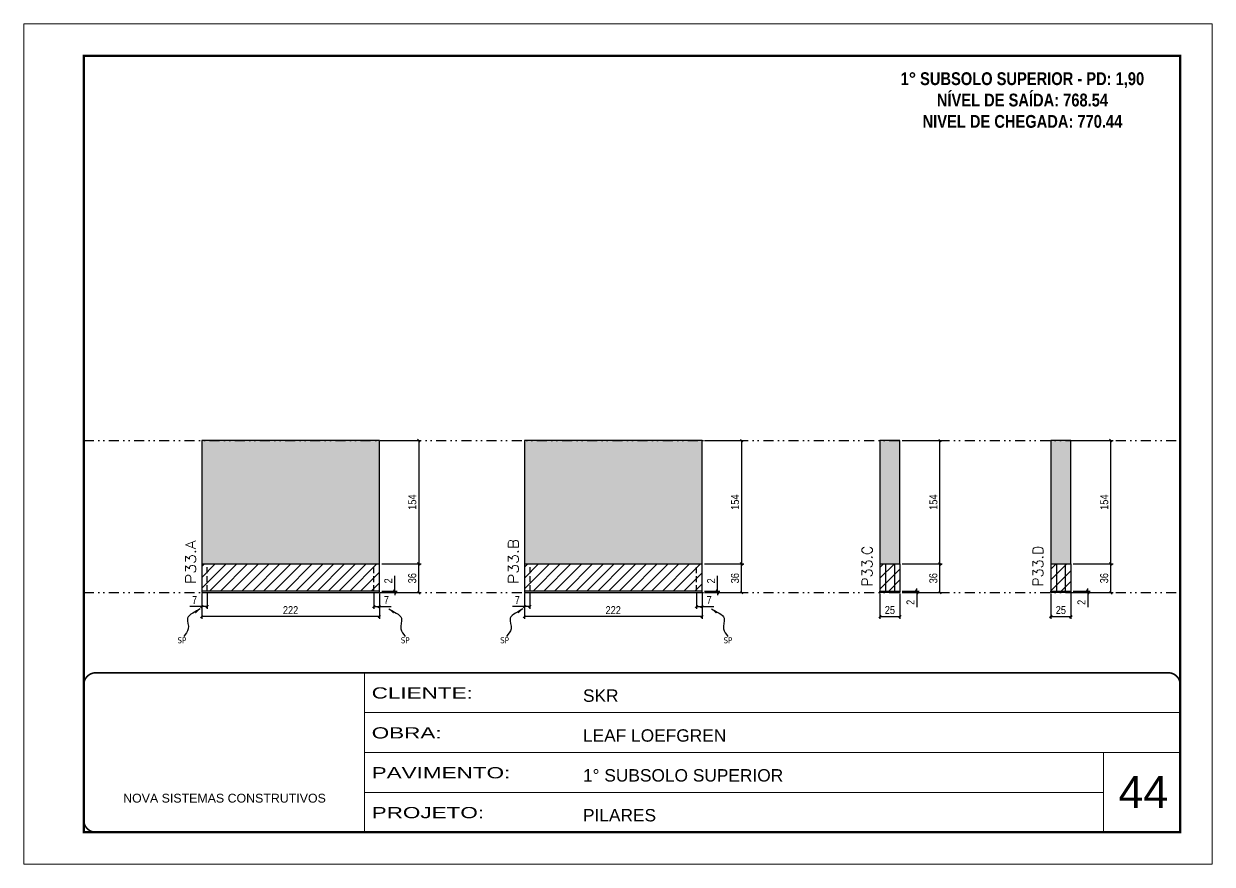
# Model space of a CAD drawing. Extents: x 14400 to 27878, y -21631 to 6985.
# Drawn here: x 19168 to 20653, y -5551 to -4501 of the extents above; entities that cross this region are included whole.
import ezdxf

# ---------------------------------------------------------------- set-up
doc = ezdxf.new("R2010")
doc.units = 0
for name, pattern in [('CONTINUO', [0]), ('DASHED', [0.75, 0.5, -0.25]), ('DIVIDE2', [0.625, 0.25, -0.125, 0, -0.125, 0, -0.125]), ('HIDDEN', [0.375, 0.25, -0.125])]:
    doc.linetypes.add(name, pattern=pattern)
for name, color, linetype, lineweight in [('CARIMBO', 255, 'Continuous', 9), ('Folhas', 255, 'Continuous', 9), ('Hachura', 251, 'Continuous', 9), ('SARRAFO DE PRESSAO', 251, 'DASHED', 9), ('Texto Seção', 7, 'Continuous', 15)]:
    doc.layers.add(name, color=color, linetype=linetype, lineweight=lineweight)
for name, color, linetype in [('COTA', 241, 'Continuous'), ('NOMENCLATURA', 7, 'Continuous'), ('Nível', 160, 'Continuous'), ('Painéis', 200, 'Continuous'), ('SARR_2.2x7', 40, 'Continuous'), ('Sarrafo de Pressão', 42, 'HIDDEN'), ('texto', 7, 'Continuous')]:
    doc.layers.add(name, color=color, linetype=linetype)
doc.styles.add('ARIAL', font='arial.ttf')
doc.styles.add('COTA TECNICA', font='techl___.ttf', dxfattribs={"height": 10})
doc.styles.add('COTA TECNICA-50', font='techl___.ttf', dxfattribs={"height": 10})
doc.styles.add('REGUA-120', font='ROMANS.shx', dxfattribs={"height": 15})
doc.styles.add('ROMANC', font='techb___.ttf', dxfattribs={"height": 2.5})
doc.styles.get("Standard").update_dxf_attribs({"font": 'arial.ttf'})
doc.styles.add('Tecnologia', font='')
doc.styles.get('Tecnologia').set_extended_font_data('Forgotten Futurist')
doc.dimstyles.new('COTA PAINEL-50', dxfattribs={"dimtxt": 10, "dimasz": 3, "dimexe": 3, "dimexo": 3, "dimgap": 3, "dimtad": 1, "dimdec": 1, "dimzin": 12, "dimdsep": 46, "dimtxsty": 'COTA TECNICA-50', "dimblk1": 'OBLIQUE', "dimblk2": 'OBLIQUE', "dimsah": 1, "dimcen": 0.9, "dimclrd": 4, "dimclre": 4, "dimclrt": 240, "dimadec": 1, "dimazin": 3, "dimtfac": 1, "dimtdec": 1, "dimtmove": 0, "dimatfit": 3, "dimfxl": 1, "dimtolj": 1, "dimtzin": 12, "dimarcsym": 0})
doc.dimstyles.new('PAINEL', dxfattribs={"dimtxt": 10, "dimasz": 3, "dimexe": 3, "dimexo": 3, "dimgap": 3, "dimtad": 1, "dimdec": 1, "dimzin": 12, "dimdsep": 46, "dimtxsty": 'COTA TECNICA', "dimblk1": 'OBLIQUE', "dimblk2": 'OBLIQUE', "dimsah": 1, "dimcen": 0.9, "dimclrd": 4, "dimclre": 4, "dimclrt": 240, "dimadec": 1, "dimazin": 3, "dimtfac": 1, "dimtdec": 1, "dimtmove": 0, "dimatfit": 3, "dimfxl": 1, "dimtolj": 1, "dimtzin": 12, "dimarcsym": 0})
doc.dimstyles.get("Standard").update_dxf_attribs({"dimtxt": 0.18, "dimasz": 0.18, "dimexe": 0.18, "dimexo": 0.0625, "dimgap": 0.09, "dimtad": 0, "dimtih": 1, "dimtoh": 1, "dimdec": 4, "dimzin": 0, "dimdsep": 46, "dimtxsty": 'Standard', "dimcen": 0.09, "dimadec": 0, "dimazin": 0, "dimtfac": 1, "dimtdec": 4, "dimtofl": 0, "dimtmove": 0, "dimatfit": 3, "dimfxl": 1, "dimtolj": 1, "dimtzin": 0, "dimarcsym": 0})

# ---------------------------------------------------------------- blocks, each defined once
blk = doc.blocks.new('9999999999')
at = {"color": 30, "linetype": 'CONTINUO'}
for p, q in [((98564.6, 34230.2), (98564.6, 34429.4)), ((98564.6, 34379.6), (99584, 34379.6)), ((98564.6, 34329.8), (99488, 34329.8)), ((99584, 34329.8), (99488, 34329.8)), ((99488, 34329.8), (99488, 34230.2)), ((98564.6, 34280), (99488, 34280))]:
    blk.add_line(p, q, dxfattribs=at)
at = {"color": 30, "linetype": 'CONTINUO', "const_width": 2}
blk.add_lwpolyline([(99584, 34230.2), (99584, 34414.4, 0.414214), (99569, 34429.4), (98229, 34429.4, 0.414214), (98214, 34414.4), (98214, 34245.2, 0.414214), (98229, 34230.2), (99584, 34230.2)], format="xyb", dxfattribs=at)
at = {"layer": 'Folhas'}
blk.add_lwpolyline([(98139, 34190.2), (99624, 34190.2), (99624, 35240.2), (98139, 35240.2)], close=True, dxfattribs=at)
at = {"layer": 'Folhas', "color": 30, "const_width": 3}
blk.add_lwpolyline([(98214, 34230.2), (99584, 34230.2), (99584, 35200.2), (98214, 35200.2)], close=True, dxfattribs=at)
at = {"color": 7, "linetype": 'Continuous', "ltscale": 5, "style": 'ARIAL'}
for s, height, p in [('SKR', 15.48, (98837.7, 34393.1)), ('LEAF LOEFGREN', 15.483, (98837.7, 34343.3)), ('1° SUBSOLO SUPERIOR', 15.483, (98837.7, 34293.5)), ('NOVA SISTEMAS CONSTRUTIVOS', 11.059, (98263.2, 34267.2)), ('PILARES', 15.48, (98837.7, 34243.7))]:
    blk.add_text(s, height=height, dxfattribs=at).set_placement(p)
at = {"layer": 'Folhas', "color": 7, "style": 'Tecnologia', "width": 1.5}
for s, p in [('CLIENTE:', (98573.7, 34397.2)), ('OBRA:', (98573.7, 34347.3)), ('PAVIMENTO:', (98573.7, 34297.5)), ('PROJETO:', (98573.7, 34247.7))]:
    blk.add_text(s, height=14, dxfattribs=at).set_placement(p)
blk = doc.blocks.new('_Oblique')
at = {"color": 0, "linetype": 'ByBlock', "lineweight": -2}
blk.add_line((-0.5, -0.5), (0.5, 0.5), dxfattribs=at)
blk = doc.blocks.new('*D2482')
at = {"layer": 'COTA', "color": 4, "lineweight": -2, "transparency": 16777216}
for p, q in [((19390.8, -5212.7), (19390.8, -5244.6)), ((19612.8, -5212.7), (19612.8, -5244.6)), ((19612.8, -5241.6), (19390.8, -5241.6))]:
    blk.add_line(p, q, dxfattribs=at)
at = {"layer": 'Defpoints', "color": 0, "transparency": 16777216}
for p in [(19390.8, -5209.7), (19612.8, -5209.7), (19390.8, -5241.6)]:
    blk.add_point(p, dxfattribs=at)
at = {"layer": 'COTA', "color": 4, "lineweight": -2, "transparency": 16777216, "xscale": 3, "yscale": 3, "zscale": 3, "rotation": 180}
blk.add_blockref('_Oblique', (19390.8, -5241.6), dxfattribs=at)
at = {"layer": 'COTA', "color": 4, "lineweight": -2, "transparency": 16777216, "xscale": 3, "yscale": 3, "zscale": 3}
blk.add_blockref('_Oblique', (19612.8, -5241.6), dxfattribs=at)
at = {"layer": 'COTA', "color": 240, "transparency": 16777216, "insert": (19501.8, -5233.6), "char_height": 10, "attachment_point": 5, "style": 'COTA TECNICA'}
blk.add_mtext('\\A1;222', dxfattribs=at)
blk = doc.blocks.new('*D2483')
at = {"layer": 'COTA', "color": 4, "lineweight": -2, "transparency": 16777216}
for p, q in [((19605.8, -5212.7), (19605.8, -5232)), ((19612.8, -5214.7), (19612.8, -5232)), ((19605.8, -5229), (19612.8, -5229)), ((19612.8, -5229), (19627.5, -5229))]:
    blk.add_line(p, q, dxfattribs=at)
at = {"layer": 'Defpoints', "color": 0, "transparency": 16777216}
for p in [(19605.8, -5209.7), (19612.8, -5211.7), (19612.8, -5229)]:
    blk.add_point(p, dxfattribs=at)
at = {"layer": 'COTA', "color": 4, "lineweight": -2, "transparency": 16777216, "xscale": 3, "yscale": 3, "zscale": 3, "rotation": 180}
blk.add_blockref('_Oblique', (19605.8, -5229), dxfattribs=at)
at = {"layer": 'COTA', "color": 4, "lineweight": -2, "transparency": 16777216, "xscale": 3, "yscale": 3, "zscale": 3}
blk.add_blockref('_Oblique', (19612.8, -5229), dxfattribs=at)
at = {"layer": 'COTA', "color": 240, "transparency": 16777216, "insert": (19621.6, -5220.9), "char_height": 10, "attachment_point": 5, "style": 'COTA TECNICA-50'}
blk.add_mtext('\\A1;7', dxfattribs=at)
blk = doc.blocks.new('*D2484')
at = {"layer": 'COTA', "color": 4, "lineweight": -2, "transparency": 16777216}
for p, q in [((19390.8, -5214.7), (19390.8, -5232)), ((19397.8, -5212.7), (19397.8, -5232)), ((19390.8, -5229), (19376, -5229)), ((19397.8, -5229), (19390.8, -5229))]:
    blk.add_line(p, q, dxfattribs=at)
at = {"layer": 'Defpoints', "color": 0, "transparency": 16777216}
for p in [(19390.8, -5211.7), (19397.8, -5209.7), (19390.8, -5229)]:
    blk.add_point(p, dxfattribs=at)
at = {"layer": 'COTA', "color": 4, "lineweight": -2, "transparency": 16777216, "xscale": 3, "yscale": 3, "zscale": 3, "rotation": 180}
blk.add_blockref('_Oblique', (19390.8, -5229), dxfattribs=at)
at = {"layer": 'COTA', "color": 4, "lineweight": -2, "transparency": 16777216, "xscale": 3, "yscale": 3, "zscale": 3}
blk.add_blockref('_Oblique', (19397.8, -5229), dxfattribs=at)
at = {"layer": 'COTA', "color": 240, "transparency": 16777216, "insert": (19381.9, -5220.9), "char_height": 10, "attachment_point": 5, "style": 'COTA TECNICA-50'}
blk.add_mtext('\\A1;7', dxfattribs=at)
blk = doc.blocks.new('*D2485')
at = {"layer": 'COTA', "color": 4, "lineweight": -2, "transparency": 16777216}
for p, q in [((19632, -5209.7), (19632, -5190.9)), ((19615.8, -5209.7), (19635, -5209.7)), ((19615.8, -5211.7), (19635, -5211.7)), ((19632, -5211.7), (19632, -5209.7)), ((19632, -5211.7), (19632, -5214.7))]:
    blk.add_line(p, q, dxfattribs=at)
at = {"layer": 'Defpoints', "color": 0, "transparency": 16777216}
for p in [(19612.8, -5209.7), (19612.8, -5211.7), (19632, -5211.7)]:
    blk.add_point(p, dxfattribs=at)
at = {"layer": 'COTA', "color": 4, "lineweight": -2, "transparency": 16777216, "xscale": 3, "yscale": 3, "zscale": 3}
for p, rotation in [((19632, -5209.7), 270), ((19632, -5211.7), 90)]:
    blk.add_blockref('_Oblique', p, dxfattribs=dict(at, rotation=rotation))
at = {"layer": 'COTA', "color": 240, "transparency": 16777216, "insert": (19624, -5197), "char_height": 10, "attachment_point": 5, "rotation": 90, "style": 'COTA TECNICA-50'}
blk.add_mtext('\\A1;2', dxfattribs=at)
blk = doc.blocks.new('*D2511')
at = {"layer": 'COTA', "color": 4, "linetype": 'ByBlock', "lineweight": -2, "transparency": 16777216}
for p, q in [((19615.8, -5175.7), (19665.1, -5175.7)), ((19662.1, -5211.7), (19662.1, -5175.7)), ((19615.8, -5211.7), (19665.1, -5211.7))]:
    blk.add_line(p, q, dxfattribs=at)
at = {"layer": 'Defpoints', "color": 0, "linetype": 'ByBlock', "transparency": 16777216}
for p in [(19612.8, -5175.7), (19662.1, -5175.7), (19612.8, -5211.7)]:
    blk.add_point(p, dxfattribs=at)
at = {"layer": 'COTA', "color": 4, "linetype": 'ByBlock', "lineweight": -2, "transparency": 16777216, "xscale": 3, "yscale": 3, "zscale": 3}
for p, rotation in [((19662.1, -5175.7), 90), ((19662.1, -5211.7), 270)]:
    blk.add_blockref('_Oblique', p, dxfattribs=dict(at, rotation=rotation))
at = {"layer": 'COTA', "color": 240, "linetype": 'ByBlock', "transparency": 16777216, "insert": (19653.9, -5193.7), "char_height": 10, "attachment_point": 5, "rotation": 90, "style": 'COTA TECNICA'}
blk.add_mtext('\\A1;36', dxfattribs=at)
blk = doc.blocks.new('*D2512')
at = {"layer": 'COTA', "color": 4, "linetype": 'ByBlock', "lineweight": -2, "transparency": 16777216}
for p, q in [((19615.8, -5175.7), (19665.1, -5175.7)), ((19662.1, -5211.7), (19662.1, -5175.7)), ((19615.8, -5211.7), (19665.1, -5211.7))]:
    blk.add_line(p, q, dxfattribs=at)
at = {"layer": 'Defpoints', "color": 0, "linetype": 'ByBlock', "transparency": 16777216}
for p in [(19612.8, -5175.7), (19662.1, -5175.7), (19612.8, -5211.7)]:
    blk.add_point(p, dxfattribs=at)
at = {"layer": 'COTA', "color": 4, "linetype": 'ByBlock', "lineweight": -2, "transparency": 16777216, "xscale": 3, "yscale": 3, "zscale": 3}
for p, rotation in [((19662.1, -5175.7), 90), ((19662.1, -5211.7), 270)]:
    blk.add_blockref('_Oblique', p, dxfattribs=dict(at, rotation=rotation))
at = {"layer": 'COTA', "color": 240, "linetype": 'ByBlock', "transparency": 16777216, "insert": (19653.9, -5193.7), "char_height": 10, "attachment_point": 5, "rotation": 90, "style": 'COTA TECNICA'}
blk.add_mtext('\\A1;36', dxfattribs=at)
blk = doc.blocks.new('*D2487')
at = {"layer": 'COTA', "color": 4, "lineweight": -2, "transparency": 16777216}
for p, q in [((20238.2, -5212.7), (20238.2, -5244.6)), ((20263.2, -5212.7), (20263.2, -5244.6)), ((20238.2, -5241.6), (20263.2, -5241.6))]:
    blk.add_line(p, q, dxfattribs=at)
at = {"layer": 'Defpoints', "color": 0, "transparency": 16777216}
for p in [(20238.2, -5209.7), (20263.2, -5209.7), (20263.2, -5241.6)]:
    blk.add_point(p, dxfattribs=at)
at = {"layer": 'COTA', "color": 4, "lineweight": -2, "transparency": 16777216, "xscale": 3, "yscale": 3, "zscale": 3, "rotation": 180}
blk.add_blockref('_Oblique', (20238.2, -5241.6), dxfattribs=at)
at = {"layer": 'COTA', "color": 4, "lineweight": -2, "transparency": 16777216, "xscale": 3, "yscale": 3, "zscale": 3}
blk.add_blockref('_Oblique', (20263.2, -5241.6), dxfattribs=at)
at = {"layer": 'COTA', "color": 240, "transparency": 16777216, "insert": (20250.7, -5233.5), "char_height": 10, "attachment_point": 5, "style": 'COTA TECNICA'}
blk.add_mtext('\\A1;25', dxfattribs=at)
blk = doc.blocks.new('*D2488')
at = {"layer": 'COTA', "color": 4, "lineweight": -2, "transparency": 16777216}
for p, q in [((20266.2, -5209.7), (20287.4, -5209.7)), ((20266.2, -5211.7), (20287.4, -5211.7)), ((20284.4, -5209.7), (20284.4, -5206.7)), ((20284.4, -5209.7), (20284.4, -5211.7)), ((20284.4, -5211.7), (20284.4, -5229.9))]:
    blk.add_line(p, q, dxfattribs=at)
at = {"layer": 'Defpoints', "color": 0, "transparency": 16777216}
for p in [(20263.2, -5209.7), (20263.2, -5211.7), (20284.4, -5209.7)]:
    blk.add_point(p, dxfattribs=at)
at = {"layer": 'COTA', "color": 4, "lineweight": -2, "transparency": 16777216, "xscale": 3, "yscale": 3, "zscale": 3}
for p, rotation in [((20284.4, -5209.7), 270), ((20284.4, -5211.7), 90)]:
    blk.add_blockref('_Oblique', p, dxfattribs=dict(at, rotation=rotation))
at = {"layer": 'COTA', "color": 240, "transparency": 16777216, "insert": (20276.4, -5223.8), "char_height": 10, "attachment_point": 5, "rotation": 90, "style": 'COTA TECNICA-50'}
blk.add_mtext('\\A1;2', dxfattribs=at)
blk = doc.blocks.new('*D2489')
at = {"layer": 'COTA', "color": 4, "lineweight": -2, "transparency": 16777216}
for p, q in [((20266.2, -5175.7), (20316.2, -5175.7)), ((20313.2, -5211.7), (20313.2, -5175.7)), ((20266.2, -5211.7), (20316.2, -5211.7))]:
    blk.add_line(p, q, dxfattribs=at)
at = {"layer": 'Defpoints', "color": 0, "transparency": 16777216}
for p in [(20263.2, -5175.7), (20313.2, -5175.7), (20263.2, -5211.7)]:
    blk.add_point(p, dxfattribs=at)
at = {"layer": 'COTA', "color": 4, "lineweight": -2, "transparency": 16777216, "xscale": 3, "yscale": 3, "zscale": 3}
for p, rotation in [((20313.2, -5175.7), 90), ((20313.2, -5211.7), 270)]:
    blk.add_blockref('_Oblique', p, dxfattribs=dict(at, rotation=rotation))
at = {"layer": 'COTA', "color": 240, "transparency": 16777216, "insert": (20305, -5193.7), "char_height": 10, "attachment_point": 5, "rotation": 90, "style": 'COTA TECNICA-50'}
blk.add_mtext('\\A1;36', dxfattribs=at)
blk = doc.blocks.new('*D4646')
at = {"layer": 'COTA', "color": 4, "lineweight": -2, "transparency": 16777216}
for p, q in [((19615.8, -5021.7), (19665.1, -5021.7)), ((19662.1, -5021.7), (19662.1, -5175.7)), ((19615.8, -5175.7), (19665.1, -5175.7))]:
    blk.add_line(p, q, dxfattribs=at)
at = {"layer": 'Defpoints', "color": 0, "transparency": 16777216}
for p in [(19612.8, -5021.7), (19612.8, -5175.7), (19662.1, -5175.7)]:
    blk.add_point(p, dxfattribs=at)
at = {"layer": 'COTA', "color": 4, "lineweight": -2, "transparency": 16777216, "xscale": 3, "yscale": 3, "zscale": 3}
for p, rotation in [((19662.1, -5021.7), 90), ((19662.1, -5175.7), 270)]:
    blk.add_blockref('_Oblique', p, dxfattribs=dict(at, rotation=rotation))
at = {"layer": 'COTA', "color": 240, "transparency": 16777216, "insert": (19654, -5098.7), "char_height": 10, "attachment_point": 5, "rotation": 90, "style": 'COTA TECNICA'}
blk.add_mtext('\\A1;154', dxfattribs=at)
blk = doc.blocks.new('*D4647')
at = {"layer": 'COTA', "color": 4, "lineweight": -2, "transparency": 16777216}
for p, q in [((19794, -5212.7), (19794, -5244.6)), ((20016, -5212.7), (20016, -5244.6)), ((20016, -5241.6), (19794, -5241.6))]:
    blk.add_line(p, q, dxfattribs=at)
at = {"layer": 'Defpoints', "color": 0, "transparency": 16777216}
for p in [(19794, -5209.7), (20016, -5209.7), (19794, -5241.6)]:
    blk.add_point(p, dxfattribs=at)
at = {"layer": 'COTA', "color": 4, "lineweight": -2, "transparency": 16777216, "xscale": 3, "yscale": 3, "zscale": 3, "rotation": 180}
blk.add_blockref('_Oblique', (19794, -5241.6), dxfattribs=at)
at = {"layer": 'COTA', "color": 4, "lineweight": -2, "transparency": 16777216, "xscale": 3, "yscale": 3, "zscale": 3}
blk.add_blockref('_Oblique', (20016, -5241.6), dxfattribs=at)
at = {"layer": 'COTA', "color": 240, "transparency": 16777216, "insert": (19905, -5233.6), "char_height": 10, "attachment_point": 5, "style": 'COTA TECNICA'}
blk.add_mtext('\\A1;222', dxfattribs=at)
blk = doc.blocks.new('*D4648')
at = {"layer": 'COTA', "color": 4, "lineweight": -2, "transparency": 16777216}
for p, q in [((20009, -5212.7), (20009, -5232)), ((20016, -5214.7), (20016, -5232)), ((20009, -5229), (20016, -5229)), ((20016, -5229), (20030.8, -5229))]:
    blk.add_line(p, q, dxfattribs=at)
at = {"layer": 'Defpoints', "color": 0, "transparency": 16777216}
for p in [(20009, -5209.7), (20016, -5211.7), (20016, -5229)]:
    blk.add_point(p, dxfattribs=at)
at = {"layer": 'COTA', "color": 4, "lineweight": -2, "transparency": 16777216, "xscale": 3, "yscale": 3, "zscale": 3, "rotation": 180}
blk.add_blockref('_Oblique', (20009, -5229), dxfattribs=at)
at = {"layer": 'COTA', "color": 4, "lineweight": -2, "transparency": 16777216, "xscale": 3, "yscale": 3, "zscale": 3}
blk.add_blockref('_Oblique', (20016, -5229), dxfattribs=at)
at = {"layer": 'COTA', "color": 240, "transparency": 16777216, "insert": (20024.9, -5220.9), "char_height": 10, "attachment_point": 5, "style": 'COTA TECNICA-50'}
blk.add_mtext('\\A1;7', dxfattribs=at)
blk = doc.blocks.new('*D4649')
at = {"layer": 'COTA', "color": 4, "lineweight": -2, "transparency": 16777216}
for p, q in [((19794, -5214.7), (19794, -5232)), ((19801, -5212.7), (19801, -5232)), ((19794, -5229), (19779.3, -5229)), ((19801, -5229), (19794, -5229))]:
    blk.add_line(p, q, dxfattribs=at)
at = {"layer": 'Defpoints', "color": 0, "transparency": 16777216}
for p in [(19794, -5211.7), (19801, -5209.7), (19794, -5229)]:
    blk.add_point(p, dxfattribs=at)
at = {"layer": 'COTA', "color": 4, "lineweight": -2, "transparency": 16777216, "xscale": 3, "yscale": 3, "zscale": 3, "rotation": 180}
blk.add_blockref('_Oblique', (19794, -5229), dxfattribs=at)
at = {"layer": 'COTA', "color": 4, "lineweight": -2, "transparency": 16777216, "xscale": 3, "yscale": 3, "zscale": 3}
blk.add_blockref('_Oblique', (19801, -5229), dxfattribs=at)
at = {"layer": 'COTA', "color": 240, "transparency": 16777216, "insert": (19785.2, -5220.9), "char_height": 10, "attachment_point": 5, "style": 'COTA TECNICA-50'}
blk.add_mtext('\\A1;7', dxfattribs=at)
blk = doc.blocks.new('*D4650')
at = {"layer": 'COTA', "color": 4, "lineweight": -2, "transparency": 16777216}
for p, q in [((20035.3, -5209.7), (20035.3, -5190.9)), ((20019, -5209.7), (20038.3, -5209.7)), ((20019, -5211.7), (20038.3, -5211.7)), ((20035.3, -5211.7), (20035.3, -5209.7)), ((20035.3, -5211.7), (20035.3, -5214.7))]:
    blk.add_line(p, q, dxfattribs=at)
at = {"layer": 'Defpoints', "color": 0, "transparency": 16777216}
for p in [(20016, -5209.7), (20016, -5211.7), (20035.3, -5211.7)]:
    blk.add_point(p, dxfattribs=at)
at = {"layer": 'COTA', "color": 4, "lineweight": -2, "transparency": 16777216, "xscale": 3, "yscale": 3, "zscale": 3}
for p, rotation in [((20035.3, -5209.7), 270), ((20035.3, -5211.7), 90)]:
    blk.add_blockref('_Oblique', p, dxfattribs=dict(at, rotation=rotation))
at = {"layer": 'COTA', "color": 240, "transparency": 16777216, "insert": (20027.3, -5197), "char_height": 10, "attachment_point": 5, "rotation": 90, "style": 'COTA TECNICA-50'}
blk.add_mtext('\\A1;2', dxfattribs=at)
blk = doc.blocks.new('*D4651')
at = {"layer": 'COTA', "color": 4, "linetype": 'ByBlock', "lineweight": -2, "transparency": 16777216}
for p, q in [((20019, -5175.7), (20068.4, -5175.7)), ((20065.4, -5211.7), (20065.4, -5175.7)), ((20019, -5211.7), (20068.4, -5211.7))]:
    blk.add_line(p, q, dxfattribs=at)
at = {"layer": 'Defpoints', "color": 0, "linetype": 'ByBlock', "transparency": 16777216}
for p in [(20016, -5175.7), (20065.4, -5175.7), (20016, -5211.7)]:
    blk.add_point(p, dxfattribs=at)
at = {"layer": 'COTA', "color": 4, "linetype": 'ByBlock', "lineweight": -2, "transparency": 16777216, "xscale": 3, "yscale": 3, "zscale": 3}
for p, rotation in [((20065.4, -5175.7), 90), ((20065.4, -5211.7), 270)]:
    blk.add_blockref('_Oblique', p, dxfattribs=dict(at, rotation=rotation))
at = {"layer": 'COTA', "color": 240, "linetype": 'ByBlock', "transparency": 16777216, "insert": (20057.2, -5193.7), "char_height": 10, "attachment_point": 5, "rotation": 90, "style": 'COTA TECNICA'}
blk.add_mtext('\\A1;36', dxfattribs=at)
blk = doc.blocks.new('*D4652')
at = {"layer": 'COTA', "color": 4, "linetype": 'ByBlock', "lineweight": -2, "transparency": 16777216}
for p, q in [((20019, -5175.7), (20068.4, -5175.7)), ((20065.4, -5211.7), (20065.4, -5175.7)), ((20019, -5211.7), (20068.4, -5211.7))]:
    blk.add_line(p, q, dxfattribs=at)
at = {"layer": 'Defpoints', "color": 0, "linetype": 'ByBlock', "transparency": 16777216}
for p in [(20016, -5175.7), (20065.4, -5175.7), (20016, -5211.7)]:
    blk.add_point(p, dxfattribs=at)
at = {"layer": 'COTA', "color": 4, "linetype": 'ByBlock', "lineweight": -2, "transparency": 16777216, "xscale": 3, "yscale": 3, "zscale": 3}
for p, rotation in [((20065.4, -5175.7), 90), ((20065.4, -5211.7), 270)]:
    blk.add_blockref('_Oblique', p, dxfattribs=dict(at, rotation=rotation))
at = {"layer": 'COTA', "color": 240, "linetype": 'ByBlock', "transparency": 16777216, "insert": (20057.2, -5193.7), "char_height": 10, "attachment_point": 5, "rotation": 90, "style": 'COTA TECNICA'}
blk.add_mtext('\\A1;36', dxfattribs=at)
blk = doc.blocks.new('*D4653')
at = {"layer": 'COTA', "color": 4, "lineweight": -2, "transparency": 16777216}
for p, q in [((20019, -5021.7), (20068.4, -5021.7)), ((20065.4, -5021.7), (20065.4, -5175.7)), ((20019, -5175.7), (20068.4, -5175.7))]:
    blk.add_line(p, q, dxfattribs=at)
at = {"layer": 'Defpoints', "color": 0, "transparency": 16777216}
for p in [(20016, -5021.7), (20016, -5175.7), (20065.4, -5175.7)]:
    blk.add_point(p, dxfattribs=at)
at = {"layer": 'COTA', "color": 4, "lineweight": -2, "transparency": 16777216, "xscale": 3, "yscale": 3, "zscale": 3}
for p, rotation in [((20065.4, -5021.7), 90), ((20065.4, -5175.7), 270)]:
    blk.add_blockref('_Oblique', p, dxfattribs=dict(at, rotation=rotation))
at = {"layer": 'COTA', "color": 240, "transparency": 16777216, "insert": (20057.3, -5098.7), "char_height": 10, "attachment_point": 5, "rotation": 90, "style": 'COTA TECNICA'}
blk.add_mtext('\\A1;154', dxfattribs=at)
blk = doc.blocks.new('*D4654')
at = {"layer": 'COTA', "color": 4, "lineweight": -2, "transparency": 16777216}
for p, q in [((20266.2, -5021.7), (20316.2, -5021.7)), ((20313.2, -5175.7), (20313.2, -5021.7)), ((20266.2, -5175.7), (20316.2, -5175.7))]:
    blk.add_line(p, q, dxfattribs=at)
at = {"layer": 'Defpoints', "color": 0, "transparency": 16777216}
for p in [(20263.2, -5021.7), (20313.2, -5021.7), (20263.2, -5175.7)]:
    blk.add_point(p, dxfattribs=at)
at = {"layer": 'COTA', "color": 4, "lineweight": -2, "transparency": 16777216, "xscale": 3, "yscale": 3, "zscale": 3}
for p, rotation in [((20313.2, -5021.7), 90), ((20313.2, -5175.7), 270)]:
    blk.add_blockref('_Oblique', p, dxfattribs=dict(at, rotation=rotation))
at = {"layer": 'COTA', "color": 240, "transparency": 16777216, "insert": (20305.1, -5098.7), "char_height": 10, "attachment_point": 5, "rotation": 90, "style": 'COTA TECNICA'}
blk.add_mtext('\\A1;154', dxfattribs=at)
blk = doc.blocks.new('*D4655')
at = {"layer": 'COTA', "color": 4, "lineweight": -2, "transparency": 16777216}
for p, q in [((20451.8, -5212.7), (20451.8, -5244.6)), ((20476.8, -5212.7), (20476.8, -5244.6)), ((20451.8, -5241.6), (20476.8, -5241.6))]:
    blk.add_line(p, q, dxfattribs=at)
at = {"layer": 'Defpoints', "color": 0, "transparency": 16777216}
for p in [(20451.8, -5209.7), (20476.8, -5209.7), (20476.8, -5241.6)]:
    blk.add_point(p, dxfattribs=at)
at = {"layer": 'COTA', "color": 4, "lineweight": -2, "transparency": 16777216, "xscale": 3, "yscale": 3, "zscale": 3, "rotation": 180}
blk.add_blockref('_Oblique', (20451.8, -5241.6), dxfattribs=at)
at = {"layer": 'COTA', "color": 4, "lineweight": -2, "transparency": 16777216, "xscale": 3, "yscale": 3, "zscale": 3}
blk.add_blockref('_Oblique', (20476.8, -5241.6), dxfattribs=at)
at = {"layer": 'COTA', "color": 240, "transparency": 16777216, "insert": (20464.3, -5233.5), "char_height": 10, "attachment_point": 5, "style": 'COTA TECNICA'}
blk.add_mtext('\\A1;25', dxfattribs=at)
blk = doc.blocks.new('*D4656')
at = {"layer": 'COTA', "color": 4, "lineweight": -2, "transparency": 16777216}
for p, q in [((20479.8, -5209.7), (20501, -5209.7)), ((20479.8, -5211.7), (20501, -5211.7)), ((20498, -5209.7), (20498, -5206.7)), ((20498, -5209.7), (20498, -5211.7)), ((20498, -5211.7), (20498, -5229.9))]:
    blk.add_line(p, q, dxfattribs=at)
at = {"layer": 'Defpoints', "color": 0, "transparency": 16777216}
for p in [(20476.8, -5209.7), (20476.8, -5211.7), (20498, -5209.7)]:
    blk.add_point(p, dxfattribs=at)
at = {"layer": 'COTA', "color": 4, "lineweight": -2, "transparency": 16777216, "xscale": 3, "yscale": 3, "zscale": 3}
for p, rotation in [((20498, -5209.7), 270), ((20498, -5211.7), 90)]:
    blk.add_blockref('_Oblique', p, dxfattribs=dict(at, rotation=rotation))
at = {"layer": 'COTA', "color": 240, "transparency": 16777216, "insert": (20490, -5223.8), "char_height": 10, "attachment_point": 5, "rotation": 90, "style": 'COTA TECNICA-50'}
blk.add_mtext('\\A1;2', dxfattribs=at)
blk = doc.blocks.new('*D4657')
at = {"layer": 'COTA', "color": 4, "lineweight": -2, "transparency": 16777216}
for p, q in [((20479.8, -5175.7), (20529.8, -5175.7)), ((20526.8, -5211.7), (20526.8, -5175.7)), ((20479.8, -5211.7), (20529.8, -5211.7))]:
    blk.add_line(p, q, dxfattribs=at)
at = {"layer": 'Defpoints', "color": 0, "transparency": 16777216}
for p in [(20476.8, -5175.7), (20526.8, -5175.7), (20476.8, -5211.7)]:
    blk.add_point(p, dxfattribs=at)
at = {"layer": 'COTA', "color": 4, "lineweight": -2, "transparency": 16777216, "xscale": 3, "yscale": 3, "zscale": 3}
for p, rotation in [((20526.8, -5175.7), 90), ((20526.8, -5211.7), 270)]:
    blk.add_blockref('_Oblique', p, dxfattribs=dict(at, rotation=rotation))
at = {"layer": 'COTA', "color": 240, "transparency": 16777216, "insert": (20518.5, -5193.7), "char_height": 10, "attachment_point": 5, "rotation": 90, "style": 'COTA TECNICA-50'}
blk.add_mtext('\\A1;36', dxfattribs=at)
blk = doc.blocks.new('*D4658')
at = {"layer": 'COTA', "color": 4, "lineweight": -2, "transparency": 16777216}
for p, q in [((20479.8, -5021.7), (20529.8, -5021.7)), ((20526.8, -5175.7), (20526.8, -5021.7)), ((20479.8, -5175.7), (20529.8, -5175.7))]:
    blk.add_line(p, q, dxfattribs=at)
at = {"layer": 'Defpoints', "color": 0, "transparency": 16777216}
for p in [(20476.8, -5021.7), (20526.8, -5021.7), (20476.8, -5175.7)]:
    blk.add_point(p, dxfattribs=at)
at = {"layer": 'COTA', "color": 4, "lineweight": -2, "transparency": 16777216, "xscale": 3, "yscale": 3, "zscale": 3}
for p, rotation in [((20526.8, -5021.7), 90), ((20526.8, -5175.7), 270)]:
    blk.add_blockref('_Oblique', p, dxfattribs=dict(at, rotation=rotation))
at = {"layer": 'COTA', "color": 240, "transparency": 16777216, "insert": (20518.6, -5098.7), "char_height": 10, "attachment_point": 5, "rotation": 90, "style": 'COTA TECNICA'}
blk.add_mtext('\\A1;154', dxfattribs=at)

msp = doc.modelspace()

# ---------------------------------------------------------------- hatches: boundary and pattern name
at = {"layer": 'COTA'}
h = msp.add_hatch(dxfattribs=at)
h.set_pattern_fill('AR-CONC', color=256, scale=0.03)
h.paths.add_polyline_path([(19612.78, -5021.74), (19390.78, -5021.74), (19390.78, -5175.74), (19612.78, -5175.74)])
h = msp.add_hatch(dxfattribs=at)
h.set_pattern_fill('AR-CONC', color=256, scale=0.03)
h.set_pattern_definition([(50, (403.243, 7e-12), (5.4655401, -0.4781726), [0.5715, -6.2865]), (355, (403.243, 7e-12), (-1.0573026, 5.7317054), [0.4572, -5.0292175]), (100.451445, (403.6983, -0.04), (4.4082374, 5.2535326), [0.4857003, -5.3427073]), (46.1842, (403.243, 1.524), (8.1323712, -1.2612698), [0.85725, -9.42975]), (96.635558, (403.9205, 1.419), (7.122124, 7.4227837), [0.7285507, -8.0140682]), (351.18415, (403.243, 1.524), (7.122124, 7.4227837), [0.685799, -7.543792]), (21, (404.005, 1.143), (4.5484317, -3.0679559), [0.5715, -6.2865]), (326, (404.005, 1.143), (1.8540609, 5.525639), [0.4572, -5.0292]), (71.451445, (404.384, 0.8873), (6.4024926, 2.457683), [0.4857003, -5.3426981]), (37.5, (403.2428, 7e-12), (0.0926581, 2.53665117), [0, -4.96824, 0, -5.1054, 0, -5.04825]), (7.5, (403.2428, 7e-12), (2.00458988, 3.00541724), [0, -2.91084, 0, -4.85394, 0, -1.92405]), (327.5, (401.5436, 7e-12), (4.06771786, -0.17186232), [0, -1.905, 0, -5.9436, 0, -7.8867]), (317.5, (400.7816, 7e-12), (4.44387544, 0.7627947), [0, -2.4765, 0, -3.94716, 0, -5.6007])])
h.paths.add_polyline_path([(20016.02, -5021.74), (19794.02, -5021.74), (19794.02, -5175.74), (20016.02, -5175.74)])
h = msp.add_hatch(dxfattribs=at)
h.set_pattern_fill('AR-CONC', color=256, scale=0.03)
h.paths.add_polyline_path([(20263.25, -5021.74), (20238.25, -5021.74), (20238.25, -5175.74), (20263.25, -5175.74)])
h = msp.add_hatch(dxfattribs=at)
h.set_pattern_fill('AR-CONC', color=256, scale=0.03)
h.set_pattern_definition([(50, (213.5154, 0), (5.4655401, -0.4781726), [0.5715, -6.2865]), (355, (213.5154, 0), (-1.0573026, 5.7317054), [0.4572, -5.0292175]), (100.451445, (213.971, -0.04), (4.4082374, 5.2535326), [0.4857003, -5.3427073]), (46.1842, (213.5154, 1.524), (8.1323712, -1.2612698), [0.85725, -9.42975]), (96.635558, (214.193, 1.419), (7.122124, 7.4227837), [0.7285507, -8.0140682]), (351.18415, (213.515, 1.524), (7.122124, 7.4227837), [0.685799, -7.543792]), (21, (214.2774, 1.143), (4.5484317, -3.0679559), [0.5715, -6.2865]), (326, (214.2774, 1.143), (1.8540609, 5.525639), [0.4572, -5.0292]), (71.451445, (214.6565, 0.8873), (6.4024926, 2.457683), [0.4857003, -5.3426981]), (37.5, (213.5154, 0), (0.0926581, 2.53665117), [0, -4.96824, 0, -5.1054, 0, -5.04825]), (7.5, (213.5154, 0), (2.00458988, 3.00541724), [0, -2.91084, 0, -4.85394, 0, -1.92405]), (327.5, (211.8162, 0), (4.06771786, -0.17186232), [0, -1.905, 0, -5.9436, 0, -7.8867]), (317.5, (211.054, 0), (4.44387544, 0.76279473), [0, -2.4765, 0, -3.94716, 0, -5.6007])])
h.paths.add_polyline_path([(20476.76, -5021.74), (20451.76, -5021.74), (20451.76, -5175.74), (20476.76, -5175.74)])
at = {"layer": 'Hachura', "linetype": 'ByBlock'}
h = msp.add_hatch(dxfattribs=at)
h.set_pattern_fill('ANSI31', color=256, scale=3)
h.paths.add_polyline_path([(19612.78, -5175.74), (19390.78, -5175.74), (19390.78, -5209.74), (19612.78, -5209.74)])
h.paths.add_polyline_path([(20016.02, -5175.74), (19794.02, -5175.74), (19794.02, -5209.74), (20016.02, -5209.74)])
h.paths.add_polyline_path([(20263.25, -5175.74), (20238.25, -5175.74), (20238.25, -5209.74), (20263.25, -5209.74)])
h.paths.add_polyline_path([(20476.76, -5175.74), (20451.76, -5175.74), (20451.76, -5209.74), (20476.76, -5209.74)])

# ---------------------------------------------------------------- linework, layer by layer
at = {"layer": 'COTA'}
for points in [[(19390.78, -5175.74), (19612.78, -5175.74), (19612.78, -5021.74), (19390.78, -5021.74)], [(19794.02, -5175.74), (20016.02, -5175.74), (20016.02, -5021.74), (19794.02, -5021.74)], [(20238.25, -5175.74), (20263.25, -5175.74), (20263.25, -5021.74), (20238.25, -5021.74)], [(20451.76, -5175.74), (20476.76, -5175.74), (20476.76, -5021.74), (20451.76, -5021.74)]]:
    msp.add_lwpolyline(points, close=True, dxfattribs=at)
at = {"layer": 'Nível', "color": 4, "linetype": 'DIVIDE2', "ltscale": 50}
for p, q in [((19243.47, -5021.74), (20613.47, -5021.74)), ((19243.47, -5211.74), (20613.47, -5211.74))]:
    msp.add_line(p, q, dxfattribs=at)
at = {"layer": 'Painéis'}
for p, q in [((19390.78, -5175.74), (19612.78, -5175.74)), ((19390.78, -5175.74), (19390.78, -5209.74)), ((19612.78, -5209.74), (19612.78, -5175.74)), ((19794.02, -5175.74), (19794.02, -5209.74)), ((19794.02, -5175.74), (20016.02, -5175.74)), ((20016.02, -5209.74), (20016.02, -5175.74)), ((20238.25, -5175.74), (20238.25, -5209.74)), ((20238.25, -5175.74), (20263.25, -5175.74)), ((20263.25, -5175.74), (20263.25, -5209.74)), ((20451.76, -5175.74), (20451.76, -5209.74)), ((20451.76, -5175.74), (20476.76, -5175.74)), ((20476.76, -5175.74), (20476.76, -5209.74)), ((20238.25, -5209.74), (20263.25, -5209.74)), ((20238.25, -5209.74), (20263.25, -5209.74)), ((20238.25, -5211.74), (20238.25, -5209.74)), ((20263.25, -5211.74), (20238.25, -5211.74)), ((20263.25, -5209.74), (20263.25, -5211.74)), ((20451.76, -5209.74), (20476.76, -5209.74)), ((20451.76, -5209.74), (20476.76, -5209.74)), ((20451.76, -5211.74), (20451.76, -5209.74)), ((20476.76, -5211.74), (20451.76, -5211.74)), ((20476.76, -5209.74), (20476.76, -5211.74))]:
    msp.add_line(p, q, dxfattribs=at)
for points in [[(19612.78, -5209.74), (19390.78, -5209.74), (19390.78, -5211.74), (19612.78, -5211.74)], [(20016.02, -5209.74), (19794.02, -5209.74), (19794.02, -5211.74), (20016.02, -5211.74)]]:
    msp.add_lwpolyline(points, close=True, dxfattribs=at)
at = {"layer": 'SARR_2.2x7'}
for p, q in [((20245.25, -5175.74), (20245.25, -5209.74)), ((20256.25, -5175.74), (20256.25, -5209.74)), ((20458.76, -5175.74), (20458.76, -5209.74)), ((20469.76, -5175.74), (20469.76, -5209.74))]:
    msp.add_line(p, q, dxfattribs=at)
at = {"layer": 'Sarrafo de Pressão', "ltscale": 30}
for p, q in [((19397.78, -5209.74), (19397.78, -5175.74)), ((19605.78, -5209.74), (19605.78, -5175.74)), ((19801.02, -5209.74), (19801.02, -5175.74)), ((20009.02, -5209.74), (20009.02, -5175.74))]:
    msp.add_line(p, q, dxfattribs=at)

# ---------------------------------------------------------------- block references
at = {"layer": 'SARRAFO DE PRESSAO', "color": 6, "linetype": 'ByBlock'}
msp.add_blockref('9999999999', (-78970.51, -39741.23), dxfattribs=at)

# ---------------------------------------------------------------- texts
at = {"layer": 'CARIMBO', "style": 'ARIAL'}
msp.add_text('44', height=40, dxfattribs=at).set_placement((20536.33, -5480.88))
at = {"layer": 'NOMENCLATURA', "color": 2, "insert": (20416.31, -4534.96), "char_height": 16, "attachment_point": 2, "style": 'ROMANC'}
msp.add_mtext_dynamic_manual_height_columns('\\P1° SUBSOLO SUPERIOR - PD: 1,90\\PNÍVEL DE SAÍDA: 768.54\\PNIVEL DE CHEGADA: 770.44', width=432.3511, gutter_width=1, heights=[0], dxfattribs=at)
at = {"layer": 'texto', "color": 0, "char_height": 7.5, "attachment_point": 5}
for insert in [(19366, -5271.23), (19645.03, -5271.23), (19769.24, -5271.23), (20048.27, -5271.23)]:
    msp.add_mtext('{\\fTahoma|b0|i0|c0|p34;\\C4;SP}', dxfattribs=dict(at, insert=insert))
at = {"layer": 'Texto Seção', "style": 'REGUA-120', "width": 1.1}
for s, p in [('P33.A', (19383.53, -5200.98)), ('P33.B', (19786.77, -5200.98))]:
    msp.add_text(s, height=13, rotation=90, dxfattribs=at).set_placement(p)
at = {"layer": 'Texto Seção', "char_height": 13, "width": 370.6998, "attachment_point": 7, "rotation": 90, "style": 'REGUA-120'}
for s, insert in [('P33.C', (20228.8, -5204.33)), ('P33.D', (20442.31, -5204.33))]:
    msp.add_mtext(s, dxfattribs=dict(at, insert=insert))

# ---------------------------------------------------------------- dimensions: what is measured, and where the dimension line sits
at = {"layer": 'COTA'}
for base, p1, p2, angle, dimstyle, picture, middle in [((19662.15, -5175.74), (19612.78, -5021.74), (19612.78, -5175.74), 90, 'PAINEL', '*D4646', (19654.04, -5098.74)), ((20065.39, -5175.74), (20016.02, -5021.74), (20016.02, -5175.74), 90, 'PAINEL', '*D4653', (20057.28, -5098.74)), ((20313.24, -5021.74), (20263.25, -5175.74), (20263.25, -5021.74), 90, 'PAINEL', '*D4654', (20305.13, -5098.74)), ((20526.75, -5021.74), (20476.76, -5175.74), (20476.76, -5021.74), 90, 'PAINEL', '*D4658', (20518.64, -5098.74)), ((20313.24, -5175.74), (20263.25, -5211.74), (20263.25, -5175.74), 90, 'COTA PAINEL-50', '*D2489', (20305.02, -5193.74)), ((20526.75, -5175.74), (20476.76, -5211.74), (20476.76, -5175.74), 90, 'COTA PAINEL-50', '*D4657', (20518.53, -5193.74)), ((19390.78, -5228.98), (19397.78, -5209.74), (19390.78, -5211.74), 180, 'COTA PAINEL-50', '*D2484', (19381.91, -5220.91)), ((19794.02, -5228.98), (19801.02, -5209.74), (19794.02, -5211.74), 180, 'COTA PAINEL-50', '*D4649', (19785.16, -5220.91))]:
    dim = msp.add_linear_dim(base=base, p1=p1, p2=p2, angle=angle, dimstyle=dimstyle, dxfattribs=at)
    dim.commit()
    dim.dimension.update_dxf_attribs({"geometry": picture, "text_midpoint": middle})
at = {"layer": 'COTA', "linetype": 'ByBlock'}
for p1, p2, picture, middle in [((19612.78, -5211.74), (19612.78, -5175.74), '*D2511', (19653.93, -5193.74)), ((19612.78, -5211.74), (19612.78, -5175.74), '*D2512', (19653.93, -5193.74)), ((20016.02, -5211.74), (20016.02, -5175.74), '*D4651', (20057.17, -5193.74)), ((20016.02, -5211.74), (20016.02, -5175.74), '*D4652', (20057.17, -5193.74))]:
    dim = msp.add_aligned_dim(p1=p1, p2=p2, distance=-49.37, dimstyle='PAINEL', dxfattribs=at)
    dim.commit()
    dim.dimension.update_dxf_attribs({"geometry": picture, "text_midpoint": middle})
at = {"layer": 'COTA'}
for base, p1, p2, picture, middle in [((19632.04, -5211.74), (19612.78, -5209.74), (19612.78, -5211.74), '*D2485', (19632.04, -5196.99)), ((20035.28, -5211.74), (20016.02, -5209.74), (20016.02, -5211.74), '*D4650', (20035.28, -5196.99)), ((20284.44, -5209.74), (20263.25, -5211.74), (20263.25, -5209.74), '*D2488', (20284.44, -5223.8)), ((20497.96, -5209.74), (20476.76, -5211.74), (20476.76, -5209.74), '*D4656', (20497.96, -5223.8))]:
    dim = msp.add_linear_dim(base=base, p1=p1, p2=p2, angle=90, dimstyle='COTA PAINEL-50', dxfattribs=at)
    dim.commit()
    dim.dimension.update_dxf_attribs({"geometry": picture, "text_midpoint": middle, "dimtype": 160})
for base, p1, p2, picture, middle in [((19390.78, -5241.63), (19612.78, -5209.74), (19390.78, -5209.74), '*D2482', (19501.78, -5233.63)), ((19794.02, -5241.63), (20016.02, -5209.74), (19794.02, -5209.74), '*D4647', (19905.02, -5233.63))]:
    dim = msp.add_linear_dim(base=base, p1=p1, p2=p2, angle=180, dimstyle='PAINEL', override={"dimarcsym": 2}, dxfattribs=at)
    dim.commit()
    dim.dimension.update_dxf_attribs({"geometry": picture, "text_midpoint": middle})
for base, p1, p2, picture, middle in [((19612.78, -5228.98), (19605.78, -5209.74), (19612.78, -5211.74), '*D2483', (19621.64, -5220.91)), ((20016.02, -5228.98), (20009.02, -5209.74), (20016.02, -5211.74), '*D4648', (20024.89, -5220.91))]:
    dim = msp.add_linear_dim(base=base, p1=p1, p2=p2, dimstyle='COTA PAINEL-50', dxfattribs=at)
    dim.commit()
    dim.dimension.update_dxf_attribs({"geometry": picture, "text_midpoint": middle})
for base, p1, p2, picture, middle in [((20263.25, -5241.63), (20238.25, -5209.74), (20263.25, -5209.74), '*D2487', (20250.75, -5233.53)), ((20476.76, -5241.63), (20451.76, -5209.74), (20476.76, -5209.74), '*D4655', (20464.26, -5233.53))]:
    dim = msp.add_linear_dim(base=base, p1=p1, p2=p2, dimstyle='PAINEL', override={"dimarcsym": 2}, dxfattribs=at)
    dim.commit()
    dim.dimension.update_dxf_attribs({"geometry": picture, "text_midpoint": middle})

# ---------------------------------------------------------------- leaders
at = {"layer": 'COTA', "path_type": 1}
for points in [[(19388.95, -5231.92), (19373.16, -5243.76), (19374.09, -5256.76), (19368.54, -5266.54)], [(19624.61, -5231.92), (19640.39, -5243.76), (19639.47, -5256.76), (19645.02, -5266.54)], [(19792.19, -5231.92), (19776.41, -5243.76), (19777.33, -5256.76), (19771.78, -5266.54)], [(20027.85, -5231.92), (20043.63, -5243.76), (20042.71, -5256.76), (20048.26, -5266.54)]]:
    msp.add_leader(points, dimstyle='Standard', override={"dimasz": 8}, dxfattribs=at)

doc.saveas('drawing.dxf')
